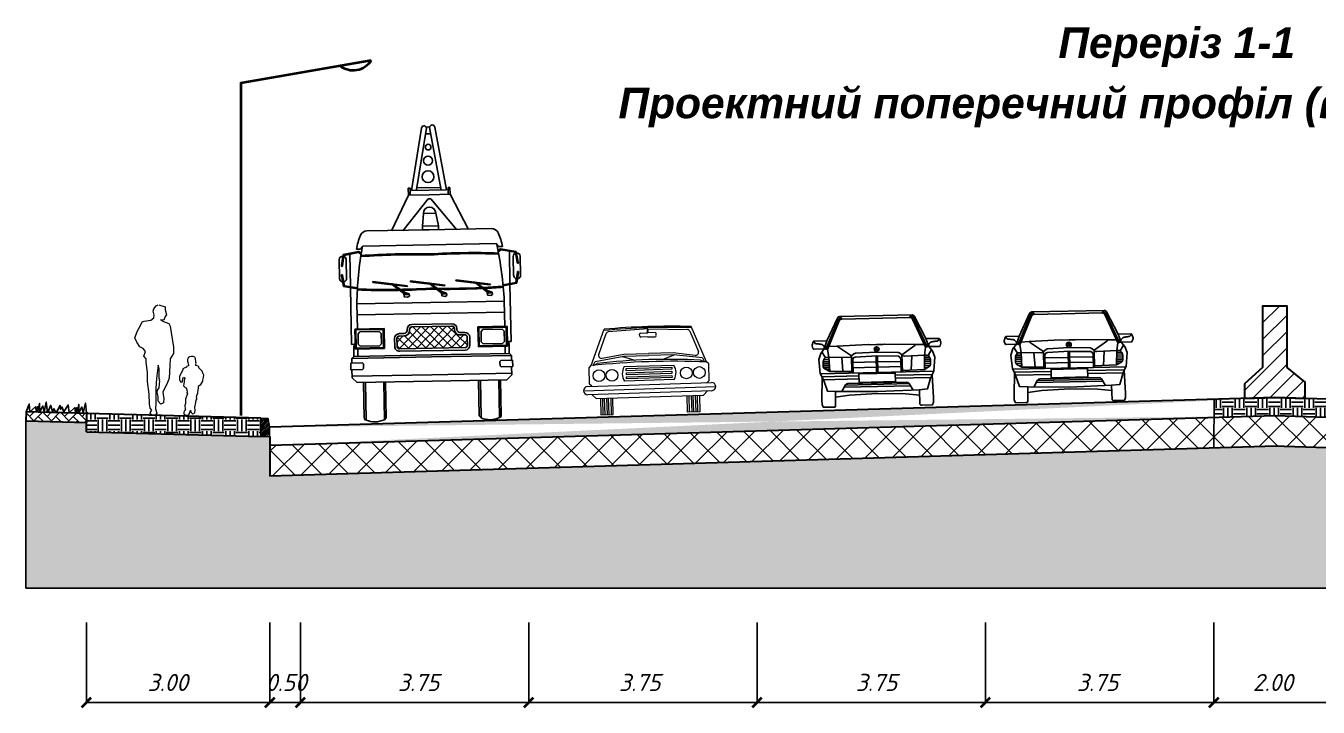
# Model space of a CAD drawing. Header units: metres. Extents: x 34785 to 38791, y 49888 to 55971.
# Drawn here: x 37484.42 to 37505.64, y 51718.9 to 51730.09 of the extents above; entities that cross this region are included whole.
import ezdxf

# ---------------------------------------------------------------- set-up
doc = ezdxf.new("R2010")
doc.units = ezdxf.units.M
doc.linetypes.add('DGN4', pattern=[96.18704, 48.09352, -24.04676, 0, -24.04676])
for name, color, linetype, lineweight in [('12000000', 251, 'Continuous', 0), ('_pk', 7, 'Continuous', 30), ('ГЕНПЛАН ПЛОЩІ', 7, 'Continuous', 0), ('Слой 1', 250, 'Continuous', 0)]:
    doc.layers.add(name, color=color, linetype=linetype, lineweight=lineweight)
doc.layers.add('штрих', color=7, linetype='Continuous', lineweight=0, true_color=0x000000)
doc.styles.add('Bm431', font='bm431i.ttf')
doc.styles.add('Строитель 001', font='isocpeur.ttf', dxfattribs={"height": 2})
pattern_1 = [(0, (37062.10273, 51766.8899), (0.1905, 0.1905), [0.1905, -0.1905]), (0, (37062.10273, 51766.96133), (0.1905, 0.1905), [0.1905, -0.1905]), (0, (37062.10273, 51767.03277), (0.1905, 0.1905), [0.1905, -0.1905]), (90, (37062.12655, 51767.05658), (-0.1905, 0.1905), [0.1905, -0.1905]), (90, (37062.19798, 51767.05658), (-0.1905, 0.1905), [0.1905, -0.1905]), (90, (37062.26942, 51767.05658), (-0.1905, 0.1905), [0.1905, -0.1905])]

# ---------------------------------------------------------------- blocks, each defined once
blk = doc.blocks.new('1')
at = {"layer": 'ГЕНПЛАН ПЛОЩІ', "color": 7, "linetype": 'Continuous', "lineweight": 0}
blk.add_line((4178.65, -713.94), (4178.65, -713.54), dxfattribs=at)
at = {"layer": 'ГЕНПЛАН ПЛОЩІ', "color": 7, "linetype": 'Continuous', "lineweight": 0, "flags": 128}
for points in [[(4178.65, -713.54), (4178.65, -713.4), (4178.65, -713.12), (4178.65, -712.84), (4178.65, -712.56), (4178.65, -712.44)], [(4177.15, -713.94), (4177.26, -713.94), (4177.55, -713.94), (4177.83, -713.94), (4178.11, -713.94), (4178.65, -713.94)]]:
    blk.add_lwpolyline(points, dxfattribs=at)
at = {"layer": 'Слой 1', "color": 7, "linetype": 'Continuous', "lineweight": 0}
for p, q in [((4177.15, -713.94), (4177.15, -710.94)), ((4177.15, -710.94), (4178.22, -710.94)), ((4178.28, -710.94), (4177.15, -712.08)), ((4178, -710.94), (4177.15, -711.79)), ((4177.72, -710.94), (4177.15, -711.51)), ((4177.43, -710.94), (4177.15, -711.23)), ((4178.42, -711.09), (4177.15, -712.36)), ((4178.46, -711.33), (4177.15, -712.64)), ((4178.5, -711.58), (4177.15, -712.92)), ((4178.54, -711.82), (4177.15, -713.21)), ((4178.58, -712.06), (4177.15, -713.49)), ((4178.63, -712.3), (4177.15, -713.77)), ((4178.65, -712.56), (4177.26, -713.94)), ((4178.65, -712.84), (4177.55, -713.94)), ((4178.65, -712.44), (4178.42, -711.11)), ((4178.65, -713.12), (4177.83, -713.94)), ((4178.65, -713.4), (4178.11, -713.94))]:
    blk.add_line(p, q, dxfattribs=at)
at = {"layer": 'Слой 1', "color": 7, "linetype": 'Continuous', "lineweight": 0, "extrusion": (0, 0, -1)}
blk.add_arc((-4178.22, -711.14), 0.2, 90, 170.1128, dxfattribs=at)
blk = doc.blocks.new('23ук_2')
at = {"layer": '12000000', "color": 0, "linetype": 'Continuous', "lineweight": -2, "ltscale": 100}
for p, q in [((-0.07, 0.1473), (-0.0693, 0.1513)), ((-0.0693, 0.1513), (-0.0654, 0.1563)), ((-0.0654, 0.1563), (-0.0618, 0.1581)), ((-0.0607, 0.1581), (-0.0505, 0.1547)), ((-0.0505, 0.1547), (-0.0508, 0.1499)), ((-0.0508, 0.1499), (-0.0486, 0.1415)), ((-0.0916, 0.123), (-0.0881, 0.1299)), ((-0.0881, 0.1299), (-0.0852, 0.1313)), ((-0.0852, 0.1313), (-0.0738, 0.1328)), ((-0.0738, 0.1328), (-0.0693, 0.1368)), ((-0.0684, 0.1409), (-0.07, 0.1473)), ((-0.0693, 0.1368), (-0.0684, 0.1409)), ((-0.0529, 0.1328), (-0.058, 0.1333)), ((-0.058, 0.1333), (-0.0534, 0.1304)), ((-0.0534, 0.1304), (-0.0444, 0.1275)), ((-0.0505, 0.139), (-0.0529, 0.1328)), ((-0.0486, 0.1415), (-0.0505, 0.139)), ((-0.0444, 0.1275), (-0.0423, 0.1231)), ((-0.1002, 0.1038), (-0.0957, 0.115)), ((-0.0957, 0.115), (-0.0916, 0.123)), ((-0.0423, 0.1231), (-0.0368, 0.0883)), ((-0.0973, 0.0964), (-0.1002, 0.1038)), ((-0.092, 0.0892), (-0.0973, 0.0964)), ((-0.0868, 0.086), (-0.092, 0.0892)), ((-0.083, 0.0813), (-0.0868, 0.086)), ((-0.0368, 0.0883), (-0.0366, 0.078)), ((-0.0855, 0.0738), (-0.083, 0.0813)), ((-0.0818, 0.0692), (-0.0855, 0.0738)), ((-0.0818, 0.064), (-0.0818, 0.0692)), ((-0.0796, 0.047), (-0.0818, 0.064)), ((-0.0425, 0.0695), (-0.0427, 0.0586)), ((-0.0366, 0.078), (-0.0425, 0.0695)), ((-0.0132, 0.0703), (-0.0138, 0.0677)), ((-0.0138, 0.0677), (-0.0138, 0.0661)), ((-0.0138, 0.0661), (-0.0137, 0.065)), ((-0.0137, 0.065), (-0.0135, 0.0641)), ((-0.0135, 0.0641), (-0.0133, 0.0632)), ((-0.0118, 0.0718), (-0.0132, 0.0703)), ((-0.0109, 0.0723), (-0.0118, 0.0718)), ((-0.0099, 0.0728), (-0.0109, 0.0723)), ((-0.0081, 0.0733), (-0.0099, 0.0728)), ((-0.0062, 0.0729), (-0.0081, 0.0733)), ((-0.0045, 0.0733), (-0.0062, 0.0729)), ((-0.0045, 0.0729), (-0.0045, 0.0733)), ((-0.0017, 0.0722), (-0.0045, 0.0729)), ((-0.001, 0.0707), (-0.0017, 0.0722)), ((-0.0008, 0.0697), (-0.001, 0.0707)), ((-0.0003, 0.0644), (-0.0008, 0.0697)), ((0.0001, 0.064), (-0.0003, 0.0644)), ((0.0004, 0.0624), (0.0001, 0.064)), ((-0.0793, 0.032), (-0.0796, 0.047)), ((-0.0634, 0.0455), (-0.065, 0.0372)), ((-0.062, 0.0589), (-0.0634, 0.0455)), ((-0.0604, 0.0526), (-0.062, 0.0589)), ((-0.0602, 0.037), (-0.0604, 0.0526)), ((-0.0427, 0.0586), (-0.0437, 0.0377)), ((-0.025, 0.0445), (-0.0269, 0.041)), ((-0.0237, 0.0474), (-0.025, 0.0445)), ((-0.0218, 0.05), (-0.0237, 0.0474)), ((-0.0214, 0.0517), (-0.0218, 0.05)), ((-0.0213, 0.0531), (-0.0214, 0.0517)), ((-0.0192, 0.0539), (-0.0213, 0.0531)), ((-0.0157, 0.0554), (-0.0192, 0.0539)), ((-0.0154, 0.0568), (-0.0157, 0.0554)), ((-0.013, 0.0578), (-0.0154, 0.0568)), ((-0.0133, 0.0632), (-0.013, 0.0611)), ((-0.013, 0.0611), (-0.0119, 0.0591)), ((-0.0119, 0.0591), (-0.013, 0.0578)), ((-0.0007, 0.06), (-0.0001, 0.0604)), ((0.0002, 0.0582), (-0.0007, 0.06)), ((-0.0001, 0.0604), (0.0004, 0.0624)), ((0.0022, 0.0577), (0.0002, 0.0582)), ((0.0045, 0.0565), (0.0022, 0.0577)), ((0.0047, 0.0544), (0.0045, 0.0565)), ((0.01, 0.0491), (0.0047, 0.0544)), ((0.012, 0.0448), (0.01, 0.0491)), ((0.0128, 0.0423), (0.012, 0.0448)), ((-0.0768, 0.0114), (-0.0793, 0.032)), ((-0.065, 0.0372), (-0.0661, 0.0206)), ((-0.063, 0.0176), (-0.0606, 0.0215)), ((-0.0606, 0.0215), (-0.0599, 0.0288)), ((-0.0594, 0.0356), (-0.0602, 0.037)), ((-0.0601, 0.0343), (-0.0594, 0.0356)), ((-0.0593, 0.0318), (-0.0601, 0.0343)), ((-0.0599, 0.0288), (-0.0593, 0.0318)), ((-0.0479, 0.0278), (-0.0545, 0.0151)), ((-0.0457, 0.033), (-0.0479, 0.0278)), ((-0.0437, 0.0377), (-0.0457, 0.033)), ((-0.027, 0.0374), (-0.0272, 0.0354)), ((-0.0272, 0.0354), (-0.0262, 0.0337)), ((-0.0269, 0.041), (-0.027, 0.0374)), ((-0.0262, 0.0337), (-0.0254, 0.0316)), ((-0.0254, 0.0316), (-0.0239, 0.0313)), ((-0.0239, 0.0313), (-0.0231, 0.0314)), ((-0.0231, 0.0314), (-0.0222, 0.0315)), ((-0.0222, 0.0315), (-0.022, 0.0333)), ((-0.022, 0.0333), (-0.0213, 0.0363)), ((-0.0213, 0.0363), (-0.0202, 0.039)), ((-0.0199, 0.0284), (-0.0205, 0.0249)), ((-0.0205, 0.0249), (-0.0176, 0.0222)), ((-0.0202, 0.039), (-0.0181, 0.0383)), ((-0.0195, 0.0316), (-0.0199, 0.0284)), ((-0.0192, 0.0343), (-0.0195, 0.0316)), ((-0.0181, 0.0372), (-0.0192, 0.0343)), ((-0.0181, 0.0383), (-0.0181, 0.0372)), ((-0.0176, 0.0222), (-0.0163, 0.0217)), ((-0.0163, 0.0217), (-0.0144, 0.0161)), ((0.0036, 0.0169), (0.0042, 0.0228)), ((0.0042, 0.0228), (0.0046, 0.0257)), ((0.0046, 0.0257), (0.0051, 0.0253)), ((0.0051, 0.0253), (0.0079, 0.0273)), ((0.0079, 0.0273), (0.0112, 0.0324)), ((0.0112, 0.0324), (0.0114, 0.0344)), ((0.0114, 0.0344), (0.0125, 0.0384)), ((0.0125, 0.0384), (0.0128, 0.0423)), ((-0.0763, -0.0048), (-0.0768, 0.0114)), ((-0.0661, 0.0206), (-0.066, -0.0036)), ((-0.0636, 0.0142), (-0.063, 0.0176)), ((-0.0621, 0.0073), (-0.0636, 0.0142)), ((-0.062, 0.0043), (-0.0621, 0.0073)), ((-0.062, 0), (-0.062, 0.0043)), ((-0.0545, 0.0151), (-0.054, 0.0104)), ((-0.054, 0.0104), (-0.0529, 0.0046)), ((-0.0529, 0.0046), (-0.0534, -0.0032)), ((-0.0165, 0.0049), (-0.0173, 0.0029)), ((-0.0173, 0.0029), (-0.017, 0)), ((-0.017, 0), (-0.017, -0.004)), ((-0.0152, 0.0089), (-0.0165, 0.0049)), ((-0.0141, 0.0126), (-0.0152, 0.0089)), ((-0.0144, 0.0161), (-0.0149, 0.0142)), ((-0.0149, 0.0142), (-0.0141, 0.0126)), ((-0.0004, -0.0013), (0.0004, 0.0013)), ((0.0004, 0.0013), (0.0012, 0.0033)), ((0.0009, 0.0062), (0.0014, 0.0088)), ((0.0014, 0.0046), (0.0009, 0.0062)), ((0.0012, 0.0033), (0.0014, 0.0046)), ((0.0014, 0.0088), (0.002, 0.0107)), ((0.002, 0.0107), (0.003, 0.0126)), ((0.003, 0.0155), (0.0036, 0.0169)), ((0.003, 0.0126), (0.003, 0.0155)), ((-0.0751, -0.012), (-0.0763, -0.0048)), ((-0.0752, -0.021), (-0.0747, -0.0183)), ((-0.0732, -0.0229), (-0.0752, -0.021)), ((-0.0726, -0.015), (-0.0751, -0.012)), ((-0.0747, -0.0183), (-0.0726, -0.015)), ((-0.0643, -0.0198), (-0.067, -0.023)), ((-0.066, -0.0036), (-0.0663, -0.0126)), ((-0.0663, -0.0126), (-0.0643, -0.0198)), ((-0.0579, -0.0053), (-0.062, 0)), ((-0.0534, -0.0032), (-0.0579, -0.0053)), ((-0.0191, -0.0167), (-0.0199, -0.019)), ((-0.0199, -0.019), (-0.0199, -0.0214)), ((-0.017, -0.0144), (-0.0191, -0.0167)), ((-0.017, -0.004), (-0.0181, -0.0073)), ((-0.0181, -0.0073), (-0.0178, -0.0128)), ((-0.0178, -0.0128), (-0.017, -0.0144)), ((-0.0114, -0.0223), (-0.0108, -0.0206)), ((-0.0108, -0.0196), (-0.0096, -0.0171)), ((-0.0108, -0.0206), (-0.0108, -0.0196)), ((-0.0096, -0.0171), (-0.009, -0.0151)), ((-0.009, -0.0151), (-0.0087, -0.0172)), ((-0.0087, -0.0172), (-0.0081, -0.0191)), ((-0.0081, -0.0191), (-0.0061, -0.0203)), ((-0.0061, -0.0203), (-0.005, -0.0209)), ((-0.005, -0.0209), (-0.0036, -0.0207)), ((-0.0036, -0.0207), (-0.0018, -0.019)), ((-0.0018, -0.0099), (-0.0001, -0.0024)), ((-0.0014, -0.0155), (-0.0018, -0.0099)), ((-0.0018, -0.019), (-0.0014, -0.0155)), ((-0.0001, -0.0024), (-0.0004, -0.0013)), ((-0.067, -0.023), (-0.0732, -0.0229)), ((-0.0199, -0.0214), (-0.0176, -0.0225)), ((-0.0176, -0.0225), (-0.0143, -0.023)), ((-0.0143, -0.023), (-0.012, -0.023)), ((-0.012, -0.023), (-0.0114, -0.0223))]:
    blk.add_line(p, q, dxfattribs=at)
blk = doc.blocks.new('*U251')
at = {"color": 0, "lineweight": -2}
for p, q in [((-3738, 3204), (-2811, 5523)), ((-21, 5474), (-67, 5207)), ((21, 5474), (-23, 5208)), ((3738, 3204), (2811, 5523)), ((-3605, 3204), (-3471, 3471)), ((-3471, 3471), (-1602, 3738)), ((-1694, 3724), (-908, 3462)), ((-1602, 3738), (0, 3738)), ((1602, 3738), (0, 3738)), ((1693, 3724), (908, 3462)), ((3471, 3471), (1602, 3738)), ((3471, 3471), (3605, 3204)), ((-3872, 3071), (-3738, 3204)), ((-3872, 2003), (-3872, 3071)), ((-3580, 3216), (-3338, 3338)), ((-1602, 3071), (1602, 3071)), ((-1469, 2937), (1469, 2937)), ((-1469, 2804), (-1469, 2937)), ((1469, 2804), (-1469, 2804)), ((-1469, 2670), (1469, 2670)), ((-1469, 2537), (-1469, 2670)), ((1469, 2537), (-1469, 2537)), ((1469, 2937), (1469, 2804)), ((1469, 2670), (1469, 2537)), ((3580, 3216), (3338, 3338)), ((3872, 3071), (3738, 3204)), ((3872, 2003), (3872, 3071)), ((-4005, 1869), (4005, 1869)), ((-3738, 1869), (-3872, 2003)), ((1602, 2136), (-1602, 2136)), ((-1469, 2403), (1469, 2403)), ((-1469, 2270), (-1469, 2403)), ((1469, 2270), (-1469, 2270)), ((1469, 2403), (1469, 2270)), ((3738, 1869), (3872, 2003)), ((-4272, 1602), (4272, 1602)), ((4005, 1335), (-4005, 1335)), ((-3738, 1335), (-3471, 1068)), ((-3471, 1068), (3471, 1068)), ((-3204, 1068), (-3204, 0)), ((-3071, 1068), (-3071, 0)), ((-2937, 0), (-2937, 1068)), ((-2804, 1068), (-2804, 0)), ((-2670, 0), (-2670, 1068)), ((-2537, 1068), (-2537, 0)), ((-2403, 0), (-2403, 1068)), ((2403, 0), (2403, 1068)), ((2537, 0), (2537, 1068)), ((2670, 1068), (2670, 0)), ((2804, 0), (2804, 1068)), ((2937, 1068), (2937, 0)), ((3071, 0), (3071, 1068)), ((3204, 1068), (3204, 0)), ((3471, 1068), (3738, 1335)), ((-3204, 0), (-2403, 0)), ((3204, 0), (2403, 0))]:
    blk.add_line(p, q, dxfattribs=at)
at = {"color": 0, "lineweight": -2, "flags": 128}
for points in [[(-2712, 5231), (-3228, 3889)], [(0, 5474), (-2563, 5346)], [(-534, 5007), (-534, 5140)], [(-467, 5207), (0, 5207)], [(467, 5207), (0, 5207)], [(1, 5474), (2564, 5345)], [(534, 5007), (534, 5140)], [(2713, 5230), (3228, 3888)], [(0, 4940), (-467, 4940)], [(0, 4940), (467, 4940)], [(-3006, 3656), (-1602, 3872), (0, 3872)], [(3006, 3654), (1602, 3871), (0, 3872)]]:
    blk.add_lwpolyline(points, dxfattribs=at)
at = {"color": 0, "lineweight": -2}
for centre in [(-3247, 2537), (-2406, 2537), (2406, 2537), (3247, 2537)]:
    blk.add_circle(centre, 380, dxfattribs=at)
for centre, radius, start, end in [((0, -43200), 48732, 86.65721, 93.3419), ((0, -43124), 48732, 86.69396, 93.3033), ((-2537, 5159), 189, 97.4497, 154.9311), ((-467, 5140), 66.8, 93.60832, 178.1081), ((467, 5140), 66.8, 1.89193, 86.39168), ((2537, 5157), 189, 25.04208, 82.52346), ((-467, 5007), 66.8, 184.4192, 266.4386), ((467, 5007), 66.8, 273.5614, 355.5808), ((67, -39987), 43458, 90.08801, 94.49321), ((-3043, 3842), 189, 166.5724, 279.9572), ((-67, -39987), 43458, 85.50679, 89.91199), ((3043, 3841), 189, 260.016, 13.40079), ((0, -49066), 52403, 85.90918, 94.09081), ((-868, 2603), 870, 147.5288, 212.4712), ((868, 2603), 870, 327.5288, 32.47119), ((-4005, 1602), 267, 90, 270), ((4005, 1602), 267, 270, 90)]:
    blk.add_arc(centre, radius, start, end, dxfattribs=at)
blk = doc.blocks.new('GRUA_L')
for p, q in [((0.828, 4.691), (1.052, 5.957)), ((1.152, 5.957), (0.927, 4.714)), ((1.14, 5.838), (1.23, 5.838)), ((1.145, 5.979), (1.218, 5.979)), ((1.427, 4.691), (1.216, 5.971)), ((1.323, 5.971), (1.534, 4.691)), ((0.761, 4.602), (0.761, 4.74)), ((0.761, 4.74), (0.798, 4.74)), ((0.798, 4.74), (0.798, 4.59)), ((0.924, 4.747), (1.424, 4.747)), ((1.608, 4.74), (1.571, 4.74)), ((1.571, 4.74), (1.571, 4.59)), ((1.608, 4.602), (1.608, 4.74)), ((0.761, 4.602), (0.4, 3.879)), ((0.636, 3.879), (1.16, 4.515)), ((1.185, 4.602), (0.761, 4.602)), ((1.534, 4.691), (0.828, 4.691)), ((1.16, 4.515), (1.185, 4.515)), ((1.185, 4.602), (1.608, 4.602)), ((1.216, 4.515), (1.185, 4.515)), ((1.733, 3.879), (1.216, 4.515)), ((1.608, 4.602), (1.969, 3.879)), ((1.035, 3.963), (1.06, 4.224)), ((1.06, 4.224), (1.309, 4.224)), ((1.309, 4.224), (1.359, 3.963)), ((1.035, 3.888), (1.035, 3.963)), ((1.048, 3.963), (1.359, 3.963)), ((1.359, 3.963), (1.359, 3.888)), ((1.17, 3.888), (-0.1, 3.888)), ((1.359, 3.888), (1.035, 3.888)), ((1.17, 3.888), (2.441, 3.888)), ((-0.593, 3.415), (-0.275, 3.473)), ((-0.575, 3.399), (-0.278, 3.451)), ((-0.452, 3.421), (-0.452, 2.761)), ((-0.234, 3.518), (-0.315, 3.518)), ((-0.278, 3.451), (-0.226, 3.416)), ((-0.275, 3.473), (-0.222, 3.437)), ((-0.234, 3.518), (-0.185, 3.581)), ((-0.185, 3.581), (1.17, 3.581)), ((2.526, 3.581), (1.17, 3.581)), ((2.575, 3.518), (2.526, 3.581)), ((2.615, 3.473), (2.562, 3.437)), ((2.618, 3.451), (2.566, 3.416)), ((2.575, 3.518), (2.656, 3.518)), ((2.933, 3.415), (2.615, 3.473)), ((2.916, 3.399), (2.618, 3.451)), ((2.793, 3.421), (2.793, 2.761)), ((-0.671, 3.315), (-0.671, 2.927)), ((-0.629, 3.195), (-0.593, 3.415)), ((-0.609, 3.19), (-0.575, 3.399)), ((-0.575, 3.399), (-0.575, 3.381)), ((-0.531, 3.315), (-0.531, 2.927)), ((2.871, 3.315), (2.871, 2.927)), ((2.915, 3.399), (2.915, 3.381)), ((2.95, 3.19), (2.916, 3.399)), ((2.969, 3.195), (2.933, 3.415)), ((3.012, 3.315), (3.012, 2.927)), ((-0.629, 2.986), (-0.593, 2.767)), ((-0.609, 2.991), (-0.575, 2.782)), ((2.95, 2.991), (2.916, 2.782)), ((2.969, 2.986), (2.933, 2.767)), ((-0.593, 2.767), (-0.313, 2.716)), ((-0.575, 2.782), (-0.311, 2.737)), ((-0.452, 2.741), (-0.452, 1.586)), ((0.003, 2.856), (0.003, 2.837)), ((0.707, 2.758), (0.003, 2.856)), ((0.003, 2.837), (0.405, 2.782)), ((0.379, 2.803), (0.405, 2.782)), ((0.395, 2.799), (0.379, 2.803)), ((0.716, 2.58), (0.395, 2.799)), ((0.405, 2.782), (0.654, 2.58)), ((0.425, 2.779), (0.698, 2.741)), ((0.707, 2.758), (0.698, 2.741)), ((0.767, 2.856), (0.767, 2.837)), ((1.471, 2.758), (0.767, 2.856)), ((0.767, 2.837), (1.169, 2.782)), ((1.143, 2.803), (1.169, 2.782)), ((1.159, 2.799), (1.143, 2.803)), ((1.48, 2.58), (1.159, 2.799)), ((1.169, 2.782), (1.418, 2.58)), ((1.189, 2.779), (1.462, 2.741)), ((1.471, 2.758), (1.462, 2.741)), ((2.399, 2.758), (1.696, 2.856)), ((1.696, 2.856), (1.696, 2.837)), ((1.696, 2.837), (2.098, 2.782)), ((2.088, 2.799), (2.072, 2.803)), ((2.072, 2.803), (2.098, 2.782)), ((2.408, 2.58), (2.088, 2.799)), ((2.098, 2.782), (2.346, 2.58)), ((2.118, 2.779), (2.391, 2.741)), ((2.399, 2.758), (2.391, 2.741)), ((2.916, 2.782), (2.652, 2.737)), ((2.933, 2.767), (2.653, 2.716)), ((2.793, 2.741), (2.793, 1.586)), ((-0.33, 2.408), (1.17, 2.408)), ((-0.33, 2.408), (-0.33, 1.897)), ((0.638, 2.536), (0.63, 2.599)), ((0.704, 2.526), (0.638, 2.536)), ((0.654, 2.622), (0.737, 2.593)), ((0.716, 2.58), (0.654, 2.58)), ((0.742, 2.546), (0.704, 2.526)), ((0.737, 2.593), (0.742, 2.546)), ((2.67, 2.408), (1.17, 2.408)), ((1.402, 2.536), (1.394, 2.599)), ((1.468, 2.526), (1.402, 2.536)), ((1.418, 2.622), (1.501, 2.593)), ((1.48, 2.58), (1.418, 2.58)), ((1.506, 2.546), (1.468, 2.526)), ((1.501, 2.593), (1.506, 2.546)), ((2.33, 2.536), (2.323, 2.599)), ((2.397, 2.526), (2.33, 2.536)), ((2.408, 2.58), (2.346, 2.58)), ((2.347, 2.622), (2.429, 2.593)), ((2.435, 2.546), (2.397, 2.526)), ((2.429, 2.593), (2.435, 2.546)), ((2.67, 2.408), (2.67, 1.897)), ((1.17, 2.182), (-0.33, 2.182)), ((1.17, 2.182), (2.67, 2.182)), ((-0.378, 1.897), (0.214, 1.897)), ((-0.378, 1.488), (-0.378, 1.888)), ((-0.358, 1.508), (-0.358, 1.877)), ((-0.358, 1.877), (0.194, 1.877)), ((0.194, 1.877), (0.194, 1.508)), ((0.214, 1.897), (0.214, 1.488)), ((0.682, 1.868), (0.682, 1.847)), ((1.596, 1.968), (0.782, 1.968)), ((1.696, 1.847), (1.696, 1.868)), ((2.718, 1.897), (2.126, 1.897)), ((2.126, 1.897), (2.126, 1.488)), ((2.698, 1.877), (2.146, 1.877)), ((2.146, 1.877), (2.146, 1.508)), ((2.698, 1.508), (2.698, 1.877)), ((2.718, 1.488), (2.718, 1.888)), ((-0.452, 1.586), (-0.388, 1.586)), ((-0.378, 1.606), (-0.411, 1.537)), ((-0.278, 1.837), (-0.318, 1.797)), ((-0.318, 1.588), (-0.318, 1.797)), ((-0.318, 1.588), (-0.278, 1.548)), ((-0.278, 1.837), (0.114, 1.837)), ((0.154, 1.797), (0.114, 1.837)), ((0.114, 1.548), (0.154, 1.588)), ((0.154, 1.797), (0.154, 1.588)), ((0.423, 1.687), (0.423, 1.526)), ((0.622, 1.787), (0.523, 1.787)), ((1.855, 1.787), (1.756, 1.787)), ((1.955, 1.526), (1.955, 1.687)), ((2.186, 1.797), (2.226, 1.837)), ((2.186, 1.797), (2.186, 1.588)), ((2.226, 1.548), (2.186, 1.588)), ((2.618, 1.837), (2.226, 1.837)), ((2.618, 1.837), (2.658, 1.797)), ((2.658, 1.588), (2.618, 1.548)), ((2.658, 1.588), (2.658, 1.797)), ((2.718, 1.606), (2.751, 1.537)), ((2.793, 1.586), (2.728, 1.586)), ((-0.455, 1.299), (-0.415, 1.339)), ((1.17, 1.339), (-0.415, 1.339)), ((-0.411, 1.339), (-0.411, 1.537)), ((0.214, 1.488), (-0.378, 1.488)), ((0.194, 1.508), (-0.358, 1.508)), ((-0.33, 1.488), (-0.33, 1.339)), ((0.114, 1.548), (-0.278, 1.548)), ((0.523, 1.426), (1.855, 1.426)), ((1.17, 1.339), (2.755, 1.339)), ((2.126, 1.488), (2.718, 1.488)), ((2.146, 1.508), (2.698, 1.508)), ((2.226, 1.548), (2.618, 1.548)), ((2.67, 1.488), (2.67, 1.339)), ((2.751, 1.339), (2.751, 1.537)), ((2.795, 1.299), (2.755, 1.339)), ((-0.478, 1.204), (-0.478, 1.071)), ((-0.478, 1.204), (-0.239, 1.204)), ((-0.239, 1.071), (-0.478, 1.071)), ((-0.455, 1.299), (1.17, 1.299)), ((-0.455, 1.299), (-0.455, 1.204)), ((-0.455, 1.071), (-0.455, 0.905)), ((-0.239, 1.204), (-0.219, 1.184)), ((-0.219, 1.091), (-0.239, 1.071)), ((-0.219, 1.184), (-0.219, 1.091)), ((2.795, 1.299), (1.17, 1.299)), ((2.58, 1.204), (2.56, 1.184)), ((2.56, 1.184), (2.56, 1.091)), ((2.56, 1.091), (2.58, 1.071)), ((2.818, 1.204), (2.58, 1.204)), ((2.58, 1.071), (2.818, 1.071)), ((2.795, 1.299), (2.795, 1.204)), ((2.795, 1.071), (2.795, 0.905)), ((2.818, 1.204), (2.818, 1.071)), ((-0.455, 0.937), (1.17, 0.937)), ((-0.455, 0.905), (-0.355, 0.805)), ((-0.355, 0.805), (1.17, 0.805)), ((-0.226, 0.805), (-0.226, 0.08)), ((-0.186, 0.805), (-0.186, 0.04)), ((0.186, 0.04), (0.186, 0.805)), ((0.226, 0.08), (0.226, 0.805)), ((2.795, 0.937), (1.17, 0.937)), ((2.695, 0.805), (1.17, 0.805)), ((2.114, 0.08), (2.114, 0.805)), ((2.154, 0.04), (2.154, 0.805)), ((2.527, 0.805), (2.527, 0.04)), ((2.567, 0.805), (2.567, 0.08)), ((2.795, 0.905), (2.695, 0.805)), ((-0.186, 0.04), (-0.226, 0.08)), ((-0.206, 0.04), (-0.226, 0.06)), ((0.186, 0.04), (0.226, 0.08)), ((2.154, 0.04), (2.114, 0.08)), ((2.527, 0.04), (2.567, 0.08)), ((2.547, 0.04), (2.567, 0.06))]:
    blk.add_line(p, q)
at = {"color": 0}
for p, q in [((0.514, 1.477), (0.955, 1.918)), ((0.69, 1.476), (1.131, 1.918)), ((0.732, 1.872), (0.778, 1.918)), ((1.245, 1.476), (0.803, 1.918)), ((0.867, 1.476), (1.308, 1.918)), ((1.421, 1.476), (0.98, 1.918)), ((1.044, 1.476), (1.485, 1.918)), ((1.598, 1.476), (1.157, 1.918)), ((1.22, 1.476), (1.638, 1.894)), ((1.775, 1.476), (1.334, 1.918)), ((1.905, 1.523), (1.51, 1.918)), ((0.473, 1.612), (0.597, 1.737)), ((0.714, 1.476), (0.479, 1.712)), ((0.891, 1.476), (0.63, 1.738)), ((1.068, 1.476), (0.727, 1.817)), ((1.397, 1.476), (1.684, 1.764)), ((1.574, 1.476), (1.835, 1.737)), ((1.751, 1.476), (1.905, 1.631)), ((1.903, 1.702), (1.87, 1.735)), ((0.537, 1.476), (0.473, 1.541))]:
    blk.add_line(p, q, dxfattribs=at)
blk.add_lwpolyline([(0.732, 1.868), (0.732, 1.847, -0.414214), (0.622, 1.737), (0.523, 1.737, 0.414214), (0.473, 1.687), (0.473, 1.526, 0.414214), (0.523, 1.476), (1.855, 1.476, 0.414214), (1.905, 1.526), (1.905, 1.687, 0.414214), (1.855, 1.737), (1.756, 1.737, -0.414214), (1.646, 1.847), (1.646, 1.868, 0.414214), (1.596, 1.918), (0.782, 1.918, 0.414214)], format="xyb", close=True)
for centre, radius in [((1.181, 5.57), 0.057), ((1.174, 5.295), 0.0912), ((1.167, 4.968), 0.12)]:
    blk.add_circle(centre, radius)
for centre, radius, start, end in [((1.102, 5.955), 0.05, 2.7829, 177.2171), ((1.27, 5.965), 0.0539, 6.005, 173.995), ((1.421, 4.63), 0.6, 170.3843, 174.214), ((1.421, 4.63), 0.5, 170.3843, 173.0508), ((1.185, 4.224), 0.125, 0, 180), ((0.885, 3.314), 1.217, 156.3196, 170.3658), ((-0.1, 3.746), 0.142, 90, 156.3195), ((2.441, 3.746), 0.142, 23.6805, 90), ((1.456, 3.314), 1.217, 9.6342, 23.6804), ((7, 2.159), 7.334, 168.9491, 178.0521), ((-4.66, 2.159), 7.334, 1.9479, 11.0509), ((-0.601, 3.315), 0.0702, 87.1367, 180), ((-0.621, 3.186), 0.0125, 129.0597, 21.8809), ((-0.601, 3.315), 0.0702, 0, 70.7557), ((0.542, -11.426), 14.835, 87.575, 92.9896), ((0.542, -11.426), 14.815, 87.575, 92.9896), ((1.798, -11.426), 14.835, 87.0104, 92.425), ((1.798, -11.426), 14.815, 87.0104, 92.425), ((2.942, 3.315), 0.0702, 109.2443, 180), ((2.942, 3.315), 0.0702, 0, 92.8633), ((2.961, 3.186), 0.0125, 158.1191, 50.9403), ((-0.601, 2.927), 0.0702, 180, 0), ((-0.621, 2.996), 0.0125, 338.1191, 230.9403), ((2.942, 2.927), 0.0702, 180, 0), ((2.961, 2.996), 0.0125, 309.0597, 201.8809), ((0.542, 17.501), 14.835, 266.6876, 272.425), ((0.542, 17.501), 14.815, 266.6876, 272.425), ((1.798, 17.501), 14.835, 267.575, 268.0835), ((1.798, 17.501), 14.815, 267.575, 267.981), ((1.798, 17.501), 14.815, 268.1265, 271.5891), ((1.798, 17.501), 14.835, 268.2476, 271.6793), ((1.798, 17.501), 14.815, 271.7247, 273.3124), ((1.798, 17.501), 14.835, 271.8306, 273.3124), ((0.622, 1.847), 0.11, 270, 0), ((0.622, 1.847), 0.06, 270, 0), ((0.782, 1.868), 0.1, 90, 180), ((0.782, 1.868), 0.05, 90, 180), ((1.596, 1.868), 0.1, 0, 90), ((1.596, 1.868), 0.05, 0, 90), ((1.756, 1.847), 0.11, 180, 270), ((1.756, 1.847), 0.06, 180, 270), ((0.523, 1.687), 0.1, 90, 180), ((1.855, 1.687), 0.1, 0, 90), ((0.523, 1.526), 0.1, 180, 270), ((1.855, 1.526), 0.1, 270, 0), ((0, 0.453), 0.453, 245.7543, 294.2457), ((2.34, 0.453), 0.453, 245.7543, 294.2457)]:
    blk.add_arc(centre, radius, start, end)
blk = doc.blocks.new('*X243')
at = {"color": 0}
for p, q in [((3.8, 85.6), (15.1, 85.6)), ((3.8, 81.7), (15.2, 81.7)), ((3.9, 77.8), (15.4, 77.8)), ((4.5, 73.9), (15.5, 73.9)), ((5.2, 89.5), (14.9, 89.5)), ((8.3, 93.4), (14.8, 93.4)), ((9.9, 70), (15.7, 70))]:
    blk.add_line(p, q, dxfattribs=at)
blk = doc.blocks.new('*X244')
at = {"color": 0}
for p, q in [((195.7, 73.9), (206.6, 73.9)), ((195.8, 77.8), (207.3, 77.8)), ((196, 81.7), (207.3, 81.7)), ((196.1, 85.6), (207.4, 85.6)), ((196.3, 89.5), (206, 89.5)), ((196.4, 93.4), (202.9, 93.4)), ((195.5, 70), (201.3, 70))]:
    blk.add_line(p, q, dxfattribs=at)
blk = doc.blocks.new('A$C565D5DA5')
for p, q in [((25.9, 110.1), (51.6, 167.3)), ((51.6, 167.3), (55.3, 169)), ((57.2, 166.6), (53.5, 171.4)), ((58.2, 166.6), (54.5, 171.4)), ((186, 166.6), (189.7, 171.4)), ((187, 166.6), (190.7, 171.4)), ((192.5, 167.3), (188.8, 169)), ((218.3, 110.1), (192.5, 167.3)), ((22.7, 110.8), (28.1, 126.1)), ((221.4, 110.8), (216.1, 126.1)), ((24.8, 94), (18.1, 105)), ((22.7, 110.8), (29, 109.5)), ((120.5, 102.4), (122.1, 103.3)), ((123.7, 102.4), (122.1, 103.3)), ((221.4, 110.8), (215.2, 109.5)), ((219.4, 94), (226.1, 105)), ((31.2, 95), (32.3, 67.4)), ((55.6, 94.1), (57.2, 66.9)), ((74.1, 96.2), (74.1, 63.8)), ((76.5, 83.9), (120.8, 83.9)), ((76.5, 73.9), (120.8, 73.9)), ((120.8, 63.8), (120.8, 95.3)), ((123.4, 63.8), (123.4, 95.3)), ((123.4, 83.9), (167.7, 83.9)), ((123.4, 73.9), (167.7, 73.9)), ((170, 96.2), (170, 63.8)), ((188.6, 94.1), (187, 66.9)), ((212.9, 95), (211.9, 67.4)), ((212.9, 95), (211.9, 67.4)), ((14.6, 63.8), (229.6, 63.8)), ((17.6, 58), (87.5, 58)), ((17.9, 57.4), (20.7, 50.6)), ((19.9, 52.4), (87.5, 52.4)), ((32.3, 67.4), (74.1, 66.5)), ((156.6, 58), (226.6, 58)), ((156.6, 52.4), (224.2, 52.4)), ((211.9, 67.4), (170, 66.5)), ((223.4, 50.6), (226.3, 57.4)), ((42.4, 29.4), (122.1, 27.6)), ((59, 37.3), (185.2, 37.3)), ((61.4, 41.4), (182.8, 41.4)), ((122.1, 27.6), (201.7, 29.4))]:
    blk.add_line(p, q)
for points in [[(18.6, 0), (16.4, 5.5), (16.3, 13.8), (17.9, 57.4), (14.3, 64.3), (11.9, 90.6), (15.9, 102.4), (22.7, 110.8), (3.5, 110.6, -0.331206), (1.5, 112), (0, 116.8, -0.154514), (0, 118), (2, 124.4, -0.322823), (3.9, 125.8), (28.1, 126.1), (49, 168.6, -0.285788), (53.5, 171.4), (190.7, 171.4, -0.285788), (195.2, 168.6), (216.1, 126.1), (240.2, 125.8, -0.322823), (242.1, 124.4), (244.2, 118, -0.154514), (244.2, 116.8), (242.6, 112, -0.331206), (240.7, 110.6), (221.4, 110.8), (228.2, 102.4), (232.3, 90.6), (229.8, 64.3), (226.3, 57.4), (227.8, 13.8), (227.7, 5.5), (225.6, 0)], [(29, 109.5), (52.6, 163.6, -0.298245), (57.2, 166.6), (187, 166.6, -0.298245), (191.6, 163.6), (215.2, 109.5)], [(22.7, 110.8, 0.100055), (22.9, 114.1, 0.141322), (22, 116.3, 0.066253), (19.1, 118.9, 0.117912), (17.1, 119.7, 0.002218), (15, 120, 0.001608), (12.2, 120.4, 0.006863), (8.9, 120.7, -0.010096), (6.7, 121, -0.189123), (5.1, 121.9, -0.118154), (3.9, 124.4, -0.051125), (3.8, 125, -0.038901), (3.9, 125.8)], [(221.4, 110.8, -0.100055), (221.2, 114.1, -0.141322), (222.2, 116.3, -0.066253), (225, 118.9, -0.117912), (227.1, 119.7, -0.002218), (229.1, 120, -0.001608), (231.9, 120.4, -0.006863), (235.2, 120.7, 0.010096), (237.5, 121, 0.189123), (239.1, 121.9, 0.118154), (240.3, 124.4, 0.051125), (240.4, 125, 0.038901), (240.3, 125.8)], [(29, 109.5), (31.2, 95), (26.4, 94.5, 0.259738), (22.4, 91.7), (20.8, 88.3, 0.116434), (20.3, 86.1), (20.4, 77, 0.26675), (22.9, 72.7), (32.3, 67.4)], [(31.2, 95), (69.4, 93.5, 0.249518), (73.7, 95.6), (74.1, 96.2), (49.7, 113.2), (47.6, 115.3)], [(74.1, 96.2), (78.9, 100, -0.171114), (82.1, 101.1), (122.1, 102.5)], [(170, 96.2), (165.2, 100, 0.171114), (162.1, 101.1), (122.1, 102.5)], [(212.9, 95), (174.7, 93.5, -0.249518), (170.5, 95.6), (170, 96.2), (194.5, 113.2), (196.6, 115.3)], [(215.2, 109.5), (212.9, 95), (217.8, 94.5, -0.259738), (221.7, 91.7), (223.4, 88.3, -0.116434), (223.9, 86.1), (223.8, 77, -0.26675), (221.2, 72.7), (211.9, 67.4)], [(76.5, 63.8), (76.5, 88.9, -0.404405), (81.3, 93.9), (122.3, 95.3)], [(167.7, 63.8), (167.7, 87.9, 0.228164), (165.8, 91.8), (163.3, 93.9), (121.8, 95.2)], [(54.2, 29.1), (61.6, 41.7, -0.266031), (65.9, 44.2), (122.1, 44.2)], [(190, 29.1), (182.6, 41.7, 0.266031), (178.3, 44.2), (122.1, 44.2)]]:
    blk.add_lwpolyline(points, format="xyb")
for points in [[(31.3, 114.8), (46.9, 115.3), (106.4, 117.4), (109.9, 116.7), (122.1, 116.9)], [(212.8, 114.8), (197.3, 115.3), (137.8, 117.4), (134.3, 116.7), (122.1, 116.9)], [(18.6, 0), (38, 0), (40.7, 0), (42.1, 1.7), (42.4, 29.4), (27.2, 30.6), (20.7, 50.6)], [(225.6, 0), (206.2, 0), (203.4, 0), (202.1, 1.7), (201.7, 29.4), (217, 30.6), (223.4, 50.6)], [(42.3, 19), (68.8, 22.1), (122.1, 24.1)], [(201.9, 19), (175.3, 22.1), (122.1, 24.1)]]:
    blk.add_lwpolyline(points)
at = {"color": 0}
blk.add_lwpolyline([(122.6, 108.3), (126, 105.7), (122.1, 107.4), (118.1, 105.7), (121.6, 108.3), (122.1, 112.5)], close=True, dxfattribs=at)
blk.add_lwpolyline([(156.6, 45.9), (156.6, 61.8), (87.5, 61.8), (87.5, 45.9)], close=True)
blk.add_circle((122.1, 107.9), 4.58)
for name in ['*X243', '*X244']:
    blk.add_blockref(name, (16.5, 0.7))

msp = doc.modelspace()

# ---------------------------------------------------------------- hatches: boundary and pattern name
at = {"transparency": 33554687}
h = msp.add_hatch(dxfattribs=at)
h.set_pattern_fill('ANSI31', color=256, scale=0.06)
h.set_pattern_definition([(45, (37062.0555, 51799.52664), (-0.13470384, 0.13470384), [])])
h.paths.add_polyline_path([(37505.13, 51724.476), (37505.13, 51725.482), (37504.93, 51725.482), (37504.93, 51723.982), (37505.429, 51723.968), (37505.43, 51724.235)])
h.paths.add_polyline_path([(37504.93, 51725.482), (37504.73, 51725.482), (37504.73, 51724.476), (37504.43, 51724.208), (37504.43, 51723.967), (37504.93, 51723.982)])
h = msp.add_hatch(dxfattribs=at)
h.set_pattern_fill('EARTH', color=256, scale=0.03)
h.set_pattern_definition(pattern_1)
edge = h.paths.add_edge_path()
edge.add_line((37504.93, 51723.982), (37488.43, 51723.495))
edge.add_line((37504.939, 51723.682), (37488.434, 51723.194))
h = msp.add_hatch(dxfattribs=at)
h.set_pattern_fill('EARTH', color=256, scale=0.03)
h.set_pattern_definition(pattern_1)
h.paths.add_polyline_path([(37504.93, 51723.682), (37505.93, 51723.653), (37505.93, 51723.953), (37504.93, 51723.982), (37504.43, 51723.967), (37503.93, 51723.953), (37503.93, 51723.653)])
h = msp.add_hatch(dxfattribs=at)
h.set_pattern_fill('AR-HBONE', color=256, scale=0.001)
h.set_pattern_definition([(45, (37070.09673, 51794.2233), (0, 0.143684098), [0.3048, -0.1016]), (135, (37070.16857, 51794.29514), (1e-17, 0.143684098), [0.3048, -0.1016])])
h.paths.add_polyline_path([(37485.425, 51723.72), (37484.425, 51723.747), (37484.421, 51723.597), (37485.421, 51723.57)])
h = msp.add_hatch(dxfattribs=at)
h.set_pattern_fill('DOTS', color=256, scale=0.1)
h.set_pattern_definition([(0, (37062.10273, 51766.88989), (0.079375, 0.15875), [0, -0.15875])])
h.paths.add_polyline_path([(37521.667, 51723.709), (37520.668, 51723.682), (37520.672, 51723.532), (37517.768, 51723.454), (37517.767, 51723.456), (37517.739, 51723.456), (37517.71, 51723.456), (37517.656, 51723.456), (37517.657, 51722.806), (37504.93, 51723.182), (37488.43, 51722.694), (37488.43, 51723.344), (37488.376, 51723.344), (37488.348, 51723.344), (37488.319, 51723.344), (37488.291, 51723.344), (37488.28, 51723.344), (37485.417, 51723.42), (37485.421, 51723.57), (37484.421, 51723.597), (37484.421, 51720.854), (37521.667, 51720.854)])
h = msp.add_hatch(dxfattribs=at)
h.set_pattern_fill('EARTH', color=256, scale=0.03)
h.set_pattern_definition(pattern_1)
edge = h.paths.add_edge_path()
edge.add_line((37485.417, 51723.42), (37488.28, 51723.344))
edge.add_line((37488.281, 51723.644), (37485.425, 51723.72))
edge.add_line((37485.417, 51723.42), (37485.425, 51723.72))
h = msp.add_hatch(dxfattribs=at)
h.set_pattern_fill('ANSI37', color=256, scale=0.1)
h.set_pattern_definition([(45, (37062.10273, 51766.8899), (-0.2245064, 0.2245064), []), (135, (37062.10273, 51766.8899), (-0.2245064, -0.2245064), [])])
h.paths.add_polyline_path([(37505.93, 51723.653), (37504.93, 51723.682), (37503.93, 51723.653), (37503.93, 51723.152), (37504.93, 51723.182), (37505.93, 51723.152)])
h.paths.add_polyline_path([(37503.93, 51723.653), (37488.43, 51723.194), (37488.43, 51722.694), (37503.93, 51723.152)])
h.paths.add_polyline_path([(37505.93, 51723.653), (37505.93, 51723.152), (37517.657, 51722.806), (37517.656, 51723.306)])

# ---------------------------------------------------------------- linework, layer by layer
for p, q in [((37504.93, 51725.482), (37504.73, 51725.482)), ((37504.73, 51725.482), (37504.73, 51724.476)), ((37504.93, 51725.482), (37505.13, 51725.482)), ((37505.13, 51725.482), (37505.13, 51724.476)), ((37504.73, 51724.476), (37504.43, 51724.208)), ((37505.13, 51724.476), (37505.43, 51724.235)), ((37504.43, 51723.967), (37504.43, 51724.208)), ((37505.429, 51723.968), (37505.43, 51724.235)), ((37503.931, 51723.953), (37503.93, 51723.152)), ((37484.421, 51723.597), (37484.421, 51720.854)), ((37484.421, 51720.854), (37521.667, 51720.854)), ((37485.417, 51720.289), (37485.417, 51718.978)), ((37488.43, 51720.289), (37488.43, 51718.978)), ((37488.93, 51720.289), (37488.93, 51718.978)), ((37492.68, 51720.289), (37492.68, 51718.978)), ((37496.43, 51720.289), (37496.43, 51718.978)), ((37500.18, 51720.289), (37500.18, 51718.978)), ((37503.93, 51720.289), (37503.93, 51718.978)), ((37485.417, 51718.978), (37520.672, 51718.978))]:
    msp.add_line(p, q)
at = {"lineweight": 30}
for p, q in [((37504.93, 51723.982), (37488.43, 51723.495)), ((37517.657, 51723.606), (37504.93, 51723.982)), ((37484.425, 51723.747), (37484.421, 51723.597)), ((37485.425, 51723.72), (37484.425, 51723.747)), ((37485.417, 51723.42), (37485.425, 51723.72)), ((37488.281, 51723.644), (37485.425, 51723.72)), ((37504.939, 51723.682), (37488.434, 51723.194)), ((37517.657, 51723.306), (37504.922, 51723.682)), ((37485.421, 51723.57), (37484.421, 51723.597)), ((37485.417, 51723.42), (37488.28, 51723.344)), ((37488.43, 51723.344), (37488.43, 51722.694)), ((37504.954, 51723.183), (37488.43, 51722.694)), ((37517.657, 51722.806), (37504.907, 51723.183))]:
    msp.add_line(p, q, dxfattribs=at)
at = {"lineweight": 30, "flags": 128}
msp.add_lwpolyline([(37504.43, 51724.208), (37504.43, 51723.967), (37504.93, 51723.982), (37505.429, 51723.968), (37505.43, 51724.235), (37505.13, 51724.476), (37505.13, 51725.482), (37504.73, 51725.482), (37504.73, 51724.476)], close=True, dxfattribs=at)
at = {"color": 3, "flags": 128}
for points in [[(37484.425, 51723.747), (37484.425, 51723.747), (37484.476, 51723.877), (37484.488, 51723.75), (37484.581, 51723.833), (37484.596, 51723.755), (37484.613, 51723.835), (37484.62, 51723.752), (37484.647, 51723.887), (37484.65, 51723.747), (37484.701, 51723.845), (37484.721, 51723.747), (37484.757, 51723.909), (37484.777, 51723.74), (37484.789, 51723.762)], [(37484.781, 51723.741), (37484.829, 51723.856), (37484.861, 51723.741), (37484.883, 51723.799), (37484.92, 51723.731), (37484.983, 51723.853), (37484.991, 51723.792), (37485.013, 51723.829), (37485.047, 51723.746), (37485.118, 51723.861), (37485.13, 51723.733), (37485.223, 51723.817), (37485.238, 51723.738), (37485.255, 51723.819), (37485.262, 51723.736), (37485.289, 51723.87), (37485.291, 51723.731), (37485.343, 51723.829), (37485.362, 51723.731), (37485.399, 51723.892), (37485.419, 51723.724), (37485.431, 51723.746)]]:
    msp.add_lwpolyline(points, dxfattribs=at)
at = {"layer": '_pk', "color": 7, "lineweight": 40, "ltscale": 100}
for p, q in [((37487.949, 51729.148), (37490.093, 51729.52)), ((37487.949, 51729.157), (37487.949, 51723.688))]:
    msp.add_line(p, q, dxfattribs=at)
msp.add_arc((37489.796, 51729.711), 0.354, 232.3836, 327.3142, dxfattribs=at)
at = {"layer": 'штрих', "color": 18, "linetype": 'Continuous', "lineweight": 40, "true_color": 0x000000}
for p, q in [((37485.338, 51718.9), (37485.495, 51719.056)), ((37488.352, 51718.9), (37488.508, 51719.056)), ((37488.852, 51718.9), (37489.008, 51719.056)), ((37492.602, 51718.9), (37492.758, 51719.056)), ((37496.352, 51718.9), (37496.508, 51719.056)), ((37500.102, 51718.9), (37500.258, 51719.056)), ((37503.852, 51718.9), (37504.009, 51719.056))]:
    msp.add_line(p, q, dxfattribs=at)

# ---------------------------------------------------------------- block references
for name, p, xscale, yscale, zscale, rotation in [('GRUA_L', (37490.159, 51723.584), 0.8067757221192201, 0.8067757221192201, 0.8067757221192201, 1.069603891259642), ('A$C565D5DA5', (37500.51, 51723.894), 0.008659167723108336, 0.008659167723108336, 0.008659167723108336, 1.248956054389707), ('A$C565D5DA5', (37497.354, 51723.819), 0.008659167723108336, 0.008659167723108336, 0.008659167723108336, 1.248956054389707), ('1', (37070.803, 51796.12), 0.1, 0.1, 0.1, 359.810519999139)]:
    msp.add_blockref(name, p, dxfattribs=dict(xscale=xscale, yscale=yscale, zscale=zscale, rotation=rotation))
at = {"lineweight": 0, "xscale": 10, "yscale": 10, "zscale": 10}
msp.add_blockref('23ук_2', (37487.214, 51723.926), dxfattribs=at)
at = {"layer": '_pk', "lineweight": 0, "ltscale": 0.1, "xscale": 0.000254, "yscale": 0.000254, "zscale": 0.000254, "rotation": 1.83613657714007}
msp.add_blockref('*U251', (37494.677, 51723.724), dxfattribs=at)

# ---------------------------------------------------------------- texts
at = {"char_height": 0.5, "attachment_point": 1, "style": 'Bm431'}
for s, width, insert in [('{\\fArial|b1|i1|c204|p34;Переріз 1-1}', 4.75108, (37501.376, 51730.059)), ('{\\fArial|b1|i1|c204|p34;Проектний поперечний профіл (вул. Юрія Гагаріна)}', 18.44833, (37494.152, 51729.069))]:
    msp.add_mtext_dynamic_manual_height_columns(s, width=width, gutter_width=2, heights=[0], dxfattribs=dict(at, insert=insert))
at = {"layer": 'штрих', "color": 18, "linetype": 'DGN4', "lineweight": 0, "true_color": 0x000000, "char_height": 0.28125, "attachment_point": 1, "style": 'Строитель 001'}
for s, insert in [('{\\fISOCPEUR|b0|i1|c204|p34;3.00}', (37486.418, 51719.446)), ('{\\fISOCPEUR|b0|i1|c204|p34;0.50}', (37488.361, 51719.446)), ('{\\fISOCPEUR|b0|i1|c204|p34;3.75}', (37490.528, 51719.446)), ('{\\fISOCPEUR|b0|i1|c204|p34;3.75}', (37494.16, 51719.446)), ('{\\fISOCPEUR|b0|i1|c204|p34;3.75}', (37498.047, 51719.446)), ('{\\fISOCPEUR|b0|i1|c204|p34;3.75}', (37501.678, 51719.446)), ('{\\fISOCPEUR|b0|i1|c204|p34;2.00}', (37504.567, 51719.446))]:
    msp.add_mtext(s, dxfattribs=dict(at, insert=insert))

doc.saveas('drawing.dxf')
